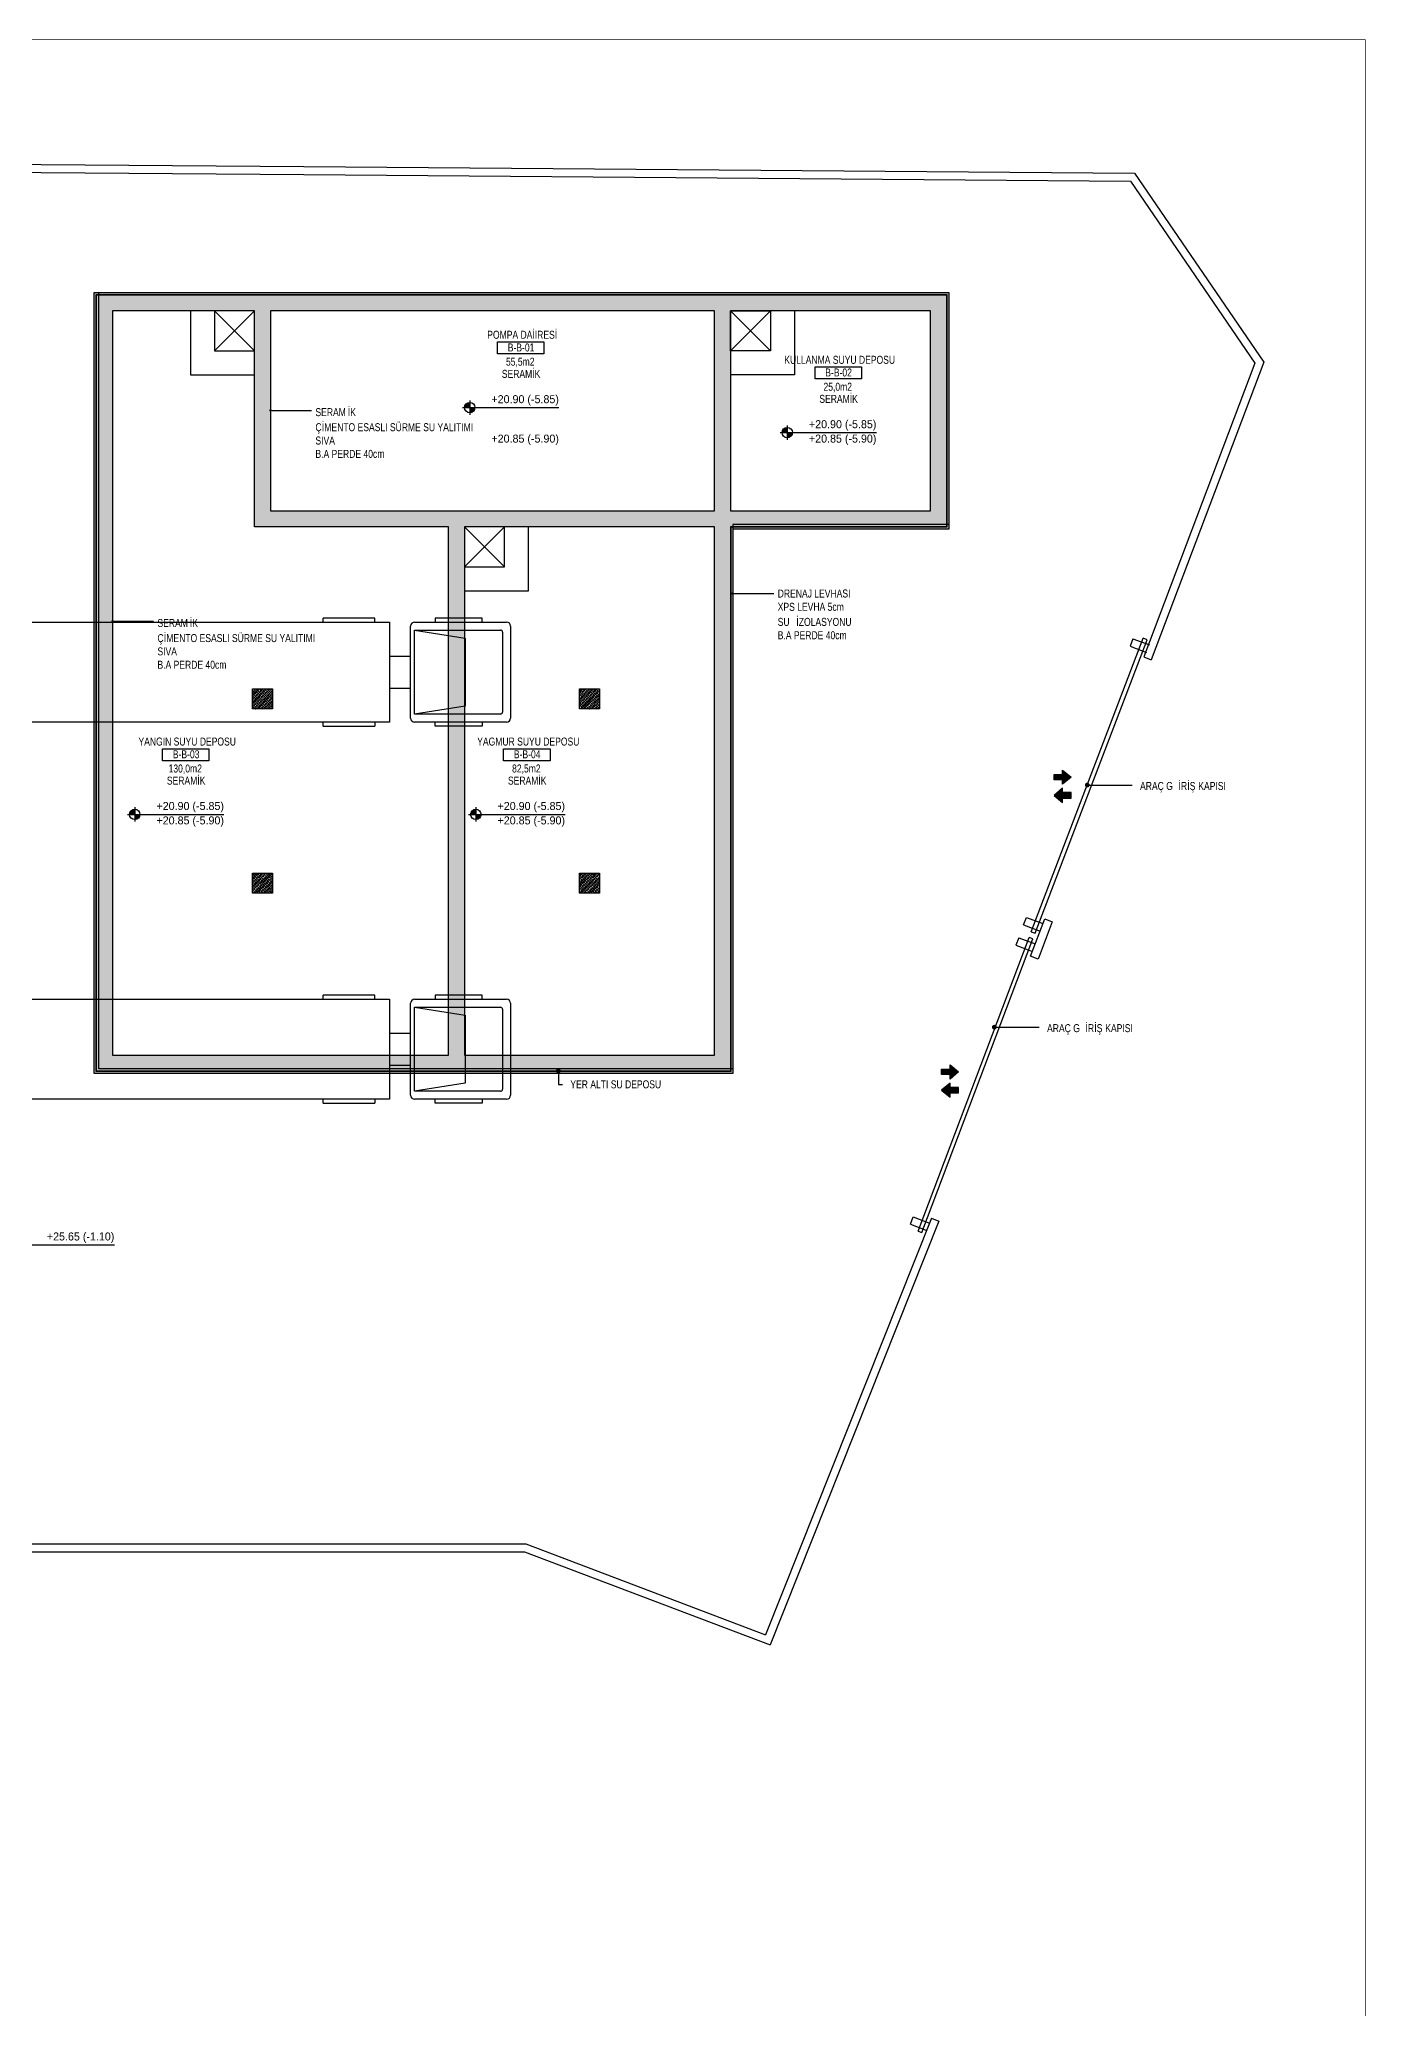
# Model space of a CAD drawing. Header units: centimetres. Extents: x -277999 to 283551, y -705288 to -693449.
# Drawn here: x 280235 to 283551, y -698370 to -693449 of the extents above; entities that cross this region are included whole.
import ezdxf
from ezdxf.enums import TextEntityAlignment as Align

# ---------------------------------------------------------------- set-up
doc = ezdxf.new("R2010")
doc.units = ezdxf.units.CM
doc.layers.add('MKDU0', color=8, linetype='Continuous')
doc.layers.add('ROTAS-HAV-CERCEVE', color=7, linetype='Continuous')

msp = doc.modelspace()

# ---------------------------------------------------------------- hatches: boundary and pattern name
at = {"layer": 'MKDU0'}
h = msp.add_hatch(dxfattribs=at)
h.set_pattern_fill('HONEY', scale=0.4)
h.paths.add_polyline_path([(280371.4, -696033.6), (280371.4, -694081.6), (282508.4, -694081.6), (282508.4, -694673.6), (281968.4, -694673.6), (281968.4, -696033.6), (280371.4, -696033.6)])
h.paths.add_polyline_path([(280376.4, -696028.6), (280376.4, -694086.6), (282503.4, -694086.6), (282503.4, -694668.6), (281963.4, -694668.6), (281963.4, -696028.6), (280376.4, -696028.6)])
h = msp.add_hatch(dxfattribs=at)
h.set_pattern_fill('ANSI33')
h.paths.add_polyline_path([(280377.4, -696027.6), (280377.4, -694087.6), (282502.4, -694087.6), (282502.4, -694667.6), (281962.4, -694667.6), (281962.4, -696027.6), (280377.4, -696027.6)])
h.paths.add_polyline_path([(281297.4, -695987.6), (281922.4, -695987.6), (281922.4, -694667.6), (281297.4, -694667.6), (281297.4, -695987.6)])
h.paths.add_polyline_path([(281962.4, -694627.6), (282462.4, -694627.6), (282462.4, -694127.6), (281962.4, -694127.6), (281962.4, -694627.6)])
h.paths.add_polyline_path([(280417.4, -694127.6), (280417.4, -695987.6), (281257.4, -695987.6), (281257.4, -694667.6), (280772.4, -694667.6), (280772.4, -694127.6), (280417.4, -694127.6)])
h.paths.add_polyline_path([(280812.4, -694627.6), (281922.4, -694627.6), (281922.4, -694127.6), (280812.4, -694127.6), (280812.4, -694627.6)])
h = msp.add_hatch(color=8, dxfattribs=at)
h.dxf.hatch_style = 1
h.paths.add_polyline_path([(281310.6, -694356.4), (281308.1, -694356.7), (281305.7, -694357.4), (281303.4, -694358.6), (281301.4, -694360.2), (281299.8, -694362.2), (281298.6, -694364.5), (281297.9, -694366.9), (281297.6, -694369.4), (281310.6, -694369.4), (281310.6, -694356.4)])
h.paths.add_polyline_path([(281323.6, -694369.4), (281310.6, -694369.4), (281310.6, -694382.4), (281313.2, -694382.2), (281315.6, -694381.4), (281317.8, -694380.2), (281319.8, -694378.6), (281321.5, -694376.6), (281322.6, -694374.4), (281323.4, -694372), (281323.6, -694369.4)])
h = msp.add_hatch(color=8, dxfattribs=at)
h.dxf.hatch_style = 1
h.paths.add_polyline_path([(282104.5, -694418.9), (282102, -694419.2), (282099.6, -694419.9), (282097.3, -694421.1), (282095.4, -694422.8), (282093.7, -694424.7), (282092.5, -694427), (282091.8, -694429.4), (282091.5, -694431.9), (282104.5, -694431.9), (282104.5, -694418.9)])
h.paths.add_polyline_path([(282117.5, -694431.9), (282104.5, -694431.9), (282104.5, -694444.9), (282107.1, -694444.7), (282109.5, -694444), (282111.8, -694442.8), (282113.7, -694441.1), (282115.4, -694439.2), (282116.6, -694436.9), (282117.3, -694434.5), (282117.5, -694431.9)])
h = msp.add_hatch(dxfattribs=at)
h.set_pattern_fill('ANSI33')
h.paths.add_polyline_path([(280767.4, -695122.6), (280817.4, -695122.6), (280817.4, -695072.6), (280767.4, -695072.6), (280767.4, -695122.6)])
h = msp.add_hatch(dxfattribs=at)
h.set_pattern_fill('ANSI33')
h.paths.add_polyline_path([(281584.9, -695122.6), (281634.9, -695122.6), (281634.9, -695072.6), (281584.9, -695072.6), (281584.9, -695122.6)])
h = msp.add_hatch(color=8, dxfattribs=at)
h.dxf.hatch_style = 1
h.paths.add_polyline_path([(282814.3, -695293), (282793.2, -695310.7), (282793.2, -695299.7), (282772, -695299.7), (282772, -695286.2), (282793.2, -695286.2), (282793.2, -695275.3), (282814.3, -695293)])
h = msp.add_hatch(color=8, dxfattribs=at)
h.dxf.hatch_style = 1
h.paths.add_polyline_path([(282772, -695338.4), (282793.2, -695356.1), (282793.2, -695345.1), (282814.3, -695345.1), (282814.3, -695331.6), (282793.2, -695331.6), (282793.2, -695320.7), (282772, -695338.4)])
h = msp.add_hatch(color=8, dxfattribs=at)
h.dxf.hatch_style = 1
h.paths.add_polyline_path([(280473.1, -695373), (280470.6, -695373.3), (280468.1, -695374), (280465.9, -695375.2), (280463.9, -695376.8), (280462.3, -695378.8), (280461.1, -695381), (280460.4, -695383.5), (280460.1, -695386), (280473.1, -695386), (280473.1, -695373)])
h.paths.add_polyline_path([(280486.1, -695386), (280473.1, -695386), (280473.1, -695399), (280475.7, -695398.8), (280478.1, -695398), (280480.3, -695396.8), (280482.3, -695395.2), (280483.9, -695393.2), (280485.1, -695391), (280485.9, -695388.6), (280486.1, -695386)])
h = msp.add_hatch(color=8, dxfattribs=at)
h.dxf.hatch_style = 1
h.paths.add_polyline_path([(281325.9, -695373), (281323.4, -695373.3), (281321, -695374), (281318.7, -695375.2), (281316.7, -695376.8), (281315.1, -695378.8), (281313.9, -695381), (281313.2, -695383.5), (281312.9, -695386), (281325.9, -695386), (281325.9, -695373)])
h.paths.add_polyline_path([(281338.9, -695386), (281325.9, -695386), (281325.9, -695399), (281328.5, -695398.8), (281330.9, -695398), (281333.1, -695396.8), (281335.1, -695395.2), (281336.8, -695393.2), (281337.9, -695391), (281338.7, -695388.6), (281338.9, -695386)])
h = msp.add_hatch(dxfattribs=at)
h.set_pattern_fill('ANSI33')
h.paths.add_polyline_path([(280767.4, -695582.6), (280817.4, -695582.6), (280817.4, -695532.6), (280767.4, -695532.6), (280767.4, -695582.6)])
h = msp.add_hatch(dxfattribs=at)
h.set_pattern_fill('ANSI33')
h.paths.add_polyline_path([(281584.9, -695582.6), (281634.9, -695582.6), (281634.9, -695532.6), (281584.9, -695532.6), (281584.9, -695582.6)])
h = msp.add_hatch(color=8, dxfattribs=at)
h.dxf.hatch_style = 1
h.paths.add_polyline_path([(282532.8, -696029.6), (282511.7, -696047.3), (282511.7, -696036.3), (282490.5, -696036.3), (282490.5, -696022.8), (282511.7, -696022.8), (282511.7, -696011.9), (282532.8, -696029.6)])
h = msp.add_hatch(color=8, dxfattribs=at)
h.dxf.hatch_style = 1
h.paths.add_polyline_path([(282490.5, -696075), (282511.7, -696092.7), (282511.7, -696081.7), (282532.8, -696081.7), (282532.8, -696068.2), (282511.7, -696068.2), (282511.7, -696057.3), (282490.5, -696075)])

# ---------------------------------------------------------------- linework, layer by layer
at = {"layer": 'MKDU0', "color": 8}
for p, q in [((278429.4, -693767), (280895.6, -693787)), ((278429.5, -693747), (280895.8, -693767)), ((280895.8, -693767), (282973, -693783.8)), ((280895.6, -693787), (282962.4, -693803.7)), ((282962.4, -693803.7), (283273.5, -694258.8)), ((282973, -693783.8), (283295.9, -694256.1)), ((280612.4, -694127.6), (280612.4, -694287.6)), ((280672.4, -694227.6), (280772.4, -694127.6)), ((280672.4, -694127.6), (280772.4, -694227.6)), ((281962.4, -694227.6), (282062.4, -694127.6)), ((281962.4, -694127.6), (282062.4, -694227.6)), ((282122.4, -694127.6), (282122.4, -694287.6)), ((283273.5, -694258.8), (282996, -694992.3)), ((283295.9, -694256.1), (283014.7, -694999.4)), ((280612.4, -694287.6), (280772.4, -694287.6)), ((282122.4, -694287.6), (281962.4, -694287.6)), ((281292.6, -694369.4), (281533.6, -694369.4)), ((281310.6, -694351.4), (281310.6, -694387.4)), ((282104.5, -694413.9), (282104.5, -694449.9)), ((282086.5, -694431.9), (282327.5, -694431.9)), ((281297.4, -694767.6), (281397.4, -694667.6)), ((281297.4, -694667.6), (281397.4, -694767.6)), ((281457.4, -694827.6), (281457.4, -694667.6)), ((281297.4, -694827.6), (281457.4, -694827.6)), ((281073.5, -694895.4), (280944, -694895.4)), ((281073.5, -694905.4), (281073.5, -694895.4)), ((281172.7, -694905.4), (281402.7, -694905.4)), ((281162.7, -695145.4), (281162.7, -694915.4)), ((281172.7, -694925.4), (281387.7, -694925.4)), ((281172.7, -695135.4), (281172.7, -694925.4)), ((281172.7, -694925.4), (281299, -694945.4)), ((281299, -694945.4), (281299, -695115.4)), ((281392.7, -694930.4), (281392.7, -695130.4)), ((281412.7, -694915.4), (281412.7, -695145.4)), ((282714.7, -695679.2), (282994.9, -694946)), ((282724.1, -695682.8), (283004.2, -694949.6)), ((282968.9, -694946.9), (282961.8, -694965.6)), ((282968.9, -694946.9), (283010.1, -694962.4)), ((283004.2, -694949.6), (282994.9, -694946)), ((281112.7, -694990.4), (281162.7, -694990.4)), ((282961.8, -694965.6), (283003, -694981.2)), ((282996, -694992.3), (283014.7, -694999.4)), ((281112.7, -695070.4), (281162.7, -695070.4)), ((281299, -695115.4), (281172.7, -695135.4)), ((281387.7, -695135.4), (281172.7, -695135.4)), ((281402.7, -695155.4), (281172.7, -695155.4)), ((280455.1, -695386), (280696.1, -695386)), ((280473.1, -695368), (280473.1, -695404)), ((281307.9, -695386), (281548.9, -695386)), ((281325.9, -695368), (281325.9, -695404)), ((282695.5, -695662.2), (282702.5, -695643.4)), ((282702.5, -695643.4), (282743.7, -695659)), ((282712.9, -695740.5), (282748.3, -695647)), ((282748.3, -695647), (282767, -695654.1)), ((282431.6, -696427.5), (282709.4, -695693.4)), ((282441, -696431), (282718.7, -695696.9)), ((282683.3, -695694.2), (282676.3, -695712.9)), ((282683.3, -695694.2), (282724.5, -695709.8)), ((282695.5, -695662.2), (282736.7, -695677.7)), ((282718.7, -695696.9), (282709.4, -695693.4)), ((282714.7, -695679.2), (282724.1, -695682.8)), ((282767, -695654.1), (282731.6, -695747.6)), ((282676.3, -695712.9), (282717.4, -695728.5)), ((282731.6, -695747.6), (282712.9, -695740.5)), ((281073.5, -695837.9), (280944, -695837.9)), ((281073.5, -695847.9), (281073.5, -695837.9)), ((281172.7, -695847.9), (281402.7, -695847.9)), ((281162.7, -696087.9), (281162.7, -695857.9)), ((281172.7, -695867.9), (281387.7, -695867.9)), ((281172.7, -696077.9), (281172.7, -695867.9)), ((281172.7, -695867.9), (281299, -695887.9)), ((281299, -695887.9), (281299, -696057.9)), ((281392.7, -695872.9), (281392.7, -696072.9)), ((281412.7, -695857.9), (281412.7, -696087.9)), ((281112.7, -695932.9), (281162.7, -695932.9)), ((281112.7, -696012.9), (281162.7, -696012.9)), ((281299, -696057.9), (281172.7, -696077.9)), ((281387.7, -696077.9), (281172.7, -696077.9)), ((281402.7, -696097.9), (281172.7, -696097.9)), ((282465.2, -696395.2), (282050.4, -697435.9)), ((282483.9, -696402.3), (282061.7, -697461.5)), ((282412.4, -696410.4), (282419.4, -696391.7)), ((282412.4, -696410.4), (282453.6, -696426)), ((282419.4, -696391.7), (282460.6, -696407.3)), ((282431.6, -696427.5), (282441, -696431)), ((282465.2, -696395.2), (282483.9, -696402.3)), ((280181, -696461.8), (280422, -696461.8)), ((280011.6, -697209.1), (281451, -697209.1)), ((281451, -697209.1), (282050.4, -697435.9)), ((279991.6, -697229.1), (281447.3, -697229.1)), ((281447.3, -697229.1), (282061.7, -697461.5))]:
    msp.add_line(p, q, dxfattribs=at)
for points in [[(280371.4, -696033.6), (280371.4, -694081.6), (282508.4, -694081.6), (282508.4, -694673.6), (281968.4, -694673.6), (281968.4, -696033.6)], [(280376.4, -696028.6), (280376.4, -694086.6), (282503.4, -694086.6), (282503.4, -694668.6), (281963.4, -694668.6), (281963.4, -696028.6)], [(280417.4, -694127.6), (280417.4, -695987.6), (281257.4, -695987.6), (281257.4, -694667.6), (280772.4, -694667.6), (280772.4, -694127.6)], [(280672.4, -694227.6), (280772.4, -694227.6), (280772.4, -694127.6), (280672.4, -694127.6)], [(280812.4, -694627.6), (281922.4, -694627.6), (281922.4, -694127.6), (280812.4, -694127.6)], [(281962.4, -694627.6), (282462.4, -694627.6), (282462.4, -694127.6), (281962.4, -694127.6)], [(282062.4, -694227.6), (281962.4, -694227.6), (281962.4, -694127.6), (282062.4, -694127.6)], [(281297.4, -695987.6), (281922.4, -695987.6), (281922.4, -694667.6), (281297.4, -694667.6)], [(281297.4, -694667.6), (281297.4, -694767.6), (281397.4, -694767.6), (281397.4, -694667.6)], [(281110, -695155.4), (279860, -695155.4), (279860, -694905.4), (281110, -694905.4)], [(280817.4, -695072.6), (280817.4, -695122.6), (280767.4, -695122.6), (280767.4, -695072.6)], [(281634.9, -695072.6), (281634.9, -695122.6), (281584.9, -695122.6), (281584.9, -695072.6)], [(282814.3, -695293), (282793.2, -695310.7), (282793.2, -695299.7), (282772, -695299.7), (282772, -695286.2), (282793.2, -695286.2), (282793.2, -695275.3)], [(282772, -695338.4), (282793.2, -695356.1), (282793.2, -695345.1), (282814.3, -695345.1), (282814.3, -695331.6), (282793.2, -695331.6), (282793.2, -695320.7)], [(280817.4, -695532.6), (280817.4, -695582.6), (280767.4, -695582.6), (280767.4, -695532.6)], [(281634.9, -695532.6), (281634.9, -695582.6), (281584.9, -695582.6), (281584.9, -695532.6)], [(281110, -696097.9), (279860, -696097.9), (279860, -695847.9), (281110, -695847.9)], [(282532.8, -696029.6), (282511.7, -696047.3), (282511.7, -696036.3), (282490.5, -696036.3), (282490.5, -696022.8), (282511.7, -696022.8), (282511.7, -696011.9)], [(282490.5, -696075), (282511.7, -696092.7), (282511.7, -696081.7), (282532.8, -696081.7), (282532.8, -696068.2), (282511.7, -696068.2), (282511.7, -696057.3)]]:
    msp.add_lwpolyline(points, close=True, dxfattribs=at)
at = {"layer": 'MKDU0', "color": 8, "const_width": 1}
msp.add_lwpolyline([(280376.9, -696028.1), (280376.9, -694087.1), (282502.9, -694087.1), (282502.9, -694668.1), (281962.9, -694668.1), (281962.9, -696028.1)], close=True, dxfattribs=at)
at = {"layer": 'MKDU0', "color": 8}
for points in [[(280377.4, -696027.6), (280377.4, -694087.6), (282502.4, -694087.6), (282502.4, -694667.6), (281962.4, -694667.6), (281962.4, -696027.6), (280377.4, -696027.6)], [(281968.4, -696021.6), (280383.5, -696021.6), (280383.5, -694081.6), (282508.4, -694081.6), (282508.4, -694661.6), (281968.4, -694661.6), (281968.4, -696021.6)], [(280815.4, -694376.5), (280818.4, -694376.5)], [(280818.4, -694376.5), (280904.8, -694376.5)], [(280904.8, -694376.5), (280914.8, -694376.5)], [(281971.3, -694834), (281974.3, -694834)], [(281974.3, -694834), (282060.7, -694834)], [(282060.7, -694834), (282070.7, -694834)], [(280420.4, -694903.5), (280423.4, -694903.5)], [(280423.4, -694903.5), (280509.8, -694903.5)], [(280509.8, -694903.5), (280519.8, -694903.5)], [(280944, -694905.4), (280944, -694895.4)], [(281341.8, -694895.4), (281224.4, -694895.4), (281224.4, -694905.4)], [(281341.8, -694905.4), (281341.8, -694895.4)], [(280944, -695165.4), (280944, -695155.4)], [(281073.5, -695155.4), (281073.5, -695165.4)], [(281341.8, -695155.4), (281341.8, -695165.4), (281224.4, -695165.4), (281224.4, -695155.4)], [(280944, -695165.4), (281073.5, -695165.4)], [(282860.8, -695312.6), (282866.8, -695312.6)], [(282866.8, -695312.6), (282956.7, -695312.6)], [(282956.7, -695312.6), (282966.7, -695312.6)], [(280944, -695847.9), (280944, -695837.9)], [(281341.8, -695837.9), (281224.4, -695837.9), (281224.4, -695847.9)], [(281341.8, -695847.9), (281341.8, -695837.9)], [(282628.3, -695917.8), (282634.3, -695917.8)], [(282634.3, -695917.8), (282724.2, -695917.8)], [(282724.2, -695917.8), (282734.2, -695917.8)], [(281532.2, -696033), (281532.2, -696039)], [(281532.2, -696039), (281532.2, -696060.6)], [(281532.2, -696060.6), (281542.2, -696060.6)], [(280944, -696107.9), (280944, -696097.9)], [(280944, -696107.9), (281073.5, -696107.9)], [(281073.5, -696097.9), (281073.5, -696107.9)], [(281341.8, -696097.9), (281341.8, -696107.9), (281224.4, -696107.9), (281224.4, -696097.9)]]:
    msp.add_lwpolyline(points, dxfattribs=at)
at = {"layer": 'MKDU0'}
for points in [[(281380.1, -694205.4), (281496.1, -694205.4), (281496.1, -694235.4), (281380.1, -694235.4)], [(282174, -694267.9), (282290, -694267.9), (282290, -694297.9), (282174, -694297.9)], [(280542.6, -695222), (280658.6, -695222), (280658.6, -695252), (280542.6, -695252)], [(281395.4, -695222), (281511.4, -695222), (281511.4, -695252), (281395.4, -695252)]]:
    msp.add_lwpolyline(points, close=True, dxfattribs=at)
at = {"layer": 'MKDU0', "color": 8}
for points, const_width in [([(280813.9, -694376.5, 1), (280810.9, -694376.5, 1)], 3), ([(281969.8, -694834, 1), (281966.8, -694834, 1)], 3), ([(280418.9, -694903.5, 1), (280415.9, -694903.5, 1)], 3), ([(282857.8, -695312.6, 1), (282851.8, -695312.6, 1)], 6), ([(282625.3, -695917.8, 1), (282619.3, -695917.8, 1)], 6), ([(281532.2, -696030, 1), (281532.2, -696024, 1)], 6)]:
    msp.add_lwpolyline(points, format="xyb", close=True, dxfattribs=dict(at, const_width=const_width))
for centre in [(281310.6, -694369.4), (282104.5, -694431.9), (280473.1, -695386), (281325.9, -695386)]:
    msp.add_circle(centre, 13, dxfattribs=at)
for centre, radius, start, end in [((280812.4, -694376.5), 1.5, 0, 180), ((280812.4, -694376.5), 1.5, 180, 0), ((280813.9, -694376.5), 0, 180, 180), ((281968.3, -694834), 1.5, 0, 180), ((281968.3, -694834), 1.5, 180, 0), ((281969.8, -694834), 0, 180, 180), ((280417.4, -694903.5), 1.5, 0, 180), ((280417.4, -694903.5), 1.5, 180, 0), ((280418.9, -694903.5), 0, 180, 180), ((281172.7, -694915.4), 10, 90, 180), ((281402.7, -694915.4), 10, 0, 90), ((281387.7, -694930.4), 5, 0, 90), ((281172.7, -695145.4), 10, 180, 270), ((281387.7, -695130.4), 5, 270, 0), ((281402.7, -695145.4), 10, 270, 0), ((282854.8, -695312.6), 3, 0, 180), ((282854.8, -695312.6), 3, 180, 0), ((282857.8, -695312.6), 0, 180, 180), ((281172.7, -695857.9), 10, 90, 180), ((281402.7, -695857.9), 10, 0, 90), ((281387.7, -695872.9), 5, 0, 90), ((282622.3, -695917.8), 3, 0, 180), ((282622.3, -695917.8), 3, 180, 0), ((282625.3, -695917.8), 0, 180, 180), ((281532.2, -696027), 3, 90, -90), ((281532.2, -696027), 3, -90, 90), ((281532.2, -696030), 0, 90, 90), ((281172.7, -696087.9), 10, 180, 270), ((281387.7, -696072.9), 5, 270, 0), ((281402.7, -696087.9), 10, 270, 0)]:
    msp.add_arc(centre, radius, start, end, dxfattribs=at)
at = {"layer": 'ROTAS-HAV-CERCEVE', "const_width": 1.5}
msp.add_lwpolyline([(258000, -701350), (283550, -701350), (283550, -693450), (258000, -693450)], close=True, dxfattribs=at)

# ---------------------------------------------------------------- texts
at = {"layer": 'MKDU0', "width": 0.8}
for s, p in [('POMPA DAİIRESİ', (281441.8, -694197.4)), ('B-B-01', (281439, -694229.2)), ('SERAMİK', (281439, -694295.1)), ('55,5m2', (281436.9, -694264.7)), ('KULLANMA SUYU DEPOSU', (282235.7, -694260)), ('B-B-02', (282232.9, -694291.7)), ('25,0m2', (282230.8, -694327.3)), ('SERAMİK', (282232.9, -694357.6)), ('YANGIN SUYU DEPOSU', (280604.2, -695214)), ('YAGMUR SUYU DEPOSU', (281457.1, -695214)), ('B-B-03', (280601.5, -695245.8)), ('B-B-04', (281454.3, -695245.8)), ('SERAMİK', (280601.5, -695311.6)), ('130,0m2', (280599.3, -695281.3)), ('SERAMİK', (281454.3, -695311.6)), ('82,5m2', (281452.2, -695281.3))]:
    msp.add_text(s, height=20, dxfattribs=at).set_placement(p, align=Align.CENTER)
at = {"layer": 'MKDU0', "color": 50, "width": 0.8}
for s, p in [('SERAM', (280924.8, -694390.8)), ('İ', (281005.6, -694390.8)), ('K', (281011.8, -694390.8)), ('Ç', (280924.8, -694428.4)), ('İ', (280940.8, -694428.4)), ('MENTO ESASLI SÜRME SU YALITIMI', (280947, -694428.4)), ('SIVA', (280924.8, -694461.7)), ('B.A PERDE 40cm', (280924.8, -694495.1)), ('XPS LEVHA 5cm', (282080.7, -694877.3)), ('DRENAJ LEVHASI', (282080.7, -694844)), ('SERAM', (280529.8, -694917.7)), ('İ', (280610.6, -694917.7)), ('K', (280616.8, -694917.7)), ('SU ', (282080.7, -694914.9)), ('İ', (282127.2, -694914.9)), ('ZOLASYONU', (282133.4, -694914.9)), ('Ç', (280529.8, -694955.4)), ('İ', (280545.8, -694955.4)), ('MENTO ESASLI SÜRME SU YALITIMI', (280552, -694955.4)), ('B.A PERDE 40cm', (282080.7, -694948.3)), ('SIVA', (280529.8, -694988.7)), ('B.A PERDE 40cm', (280529.8, -695022)), ('ARAÇ G', (282986.7, -695325)), ('İ', (283082.7, -695325)), ('R', (283089, -695325)), ('İŞ ', (283105, -695325)), ('KAPISI', (283132.3, -695325)), ('ARAÇ G', (282754.2, -695930.2)), ('İ', (282850.2, -695930.2)), ('R', (282856.4, -695930.2)), ('İŞ ', (282872.4, -695930.2)), ('KAPISI', (282899.7, -695930.2)), ('YER ALTI SU DEPOSU', (281562.2, -696070.6))]:
    msp.add_text(s, height=20, dxfattribs=at).set_placement(p)
at = {"layer": 'MKDU0', "color": 8, "char_height": 20}
for s, insert, attachment_point in [('+20.90 (-5.85)', (281533.6, -694364.4), 9), ('+20.90 (-5.85)', (282327.5, -694426.9), 9), ('+20.85 (-5.90)', (281533.6, -694436.9), 3), ('+20.85 (-5.90)', (282327.5, -694436.9), 3), ('+20.90 (-5.85)', (280696.1, -695381), 9), ('+20.90 (-5.85)', (281548.9, -695381), 9), ('+20.85 (-5.90)', (280696.1, -695391), 3), ('+20.85 (-5.90)', (281548.9, -695391), 3), ('+25.65 (-1.10)', (280422, -696456.8), 9)]:
    msp.add_mtext(s, dxfattribs=dict(at, insert=insert, attachment_point=attachment_point))

doc.saveas('drawing.dxf')
